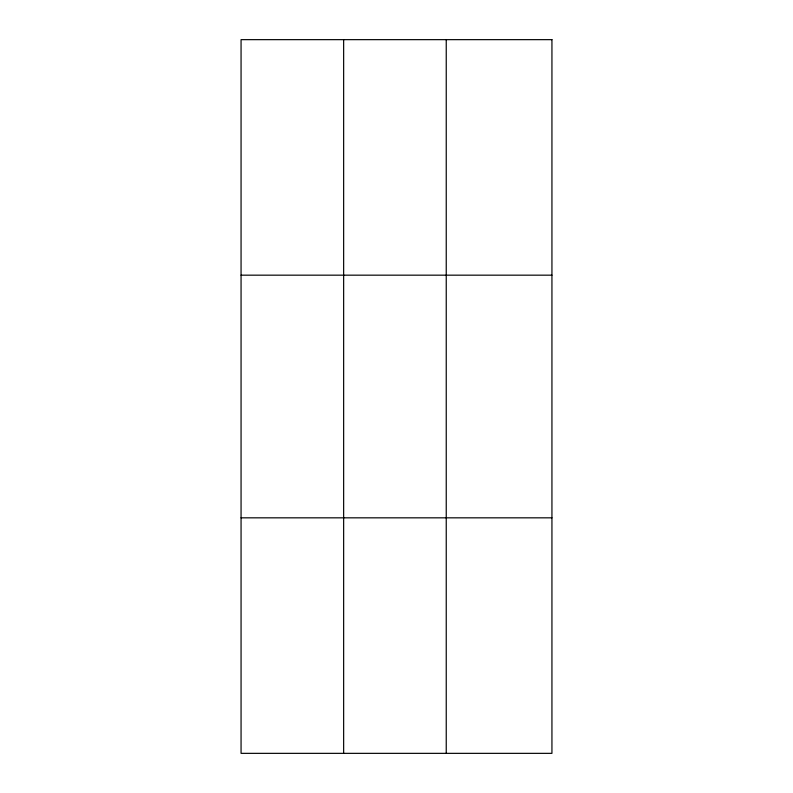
<?xml version="1.0" encoding="UTF-8"?>
<svg xmlns="http://www.w3.org/2000/svg" width="793" height="793" viewBox="0 0 793 793"><rect width="100%" height="100%" fill="white"/><g stroke="black" fill="none" stroke-linecap="round" stroke-linejoin="round"><path stroke-width="1.19" d="M343.647 39.65L343.647 753.35M446.241 39.65L446.241 753.35M241.062 275.171L551.938 275.171M241.062 517.829L551.938 517.829M551.938 39.65L551.938 753.35L241.062 753.35L241.062 39.65L551.938 39.65"/></g></svg>
